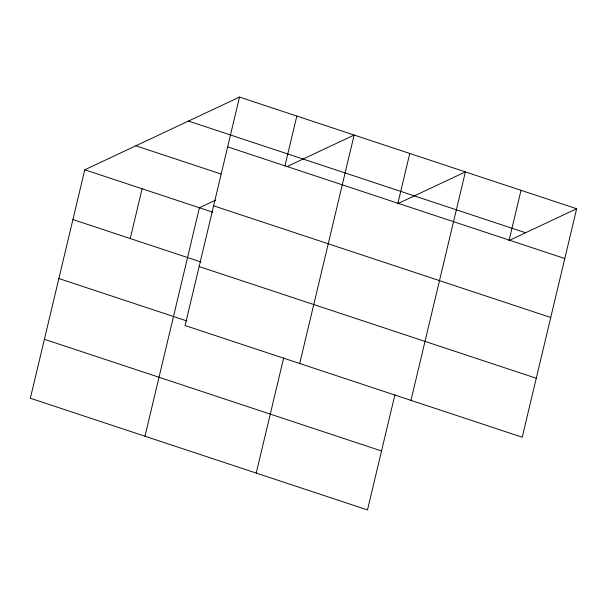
<?xml version="1.0" encoding="UTF-8"?>
<svg xmlns="http://www.w3.org/2000/svg" width="607" height="607" viewBox="0 0 607 607"><rect width="100%" height="100%" fill="white"/><g stroke="black" fill="none" stroke-linecap="round" stroke-linejoin="round"><path stroke-width="0.91" d="M239.515 97.074L185.089 325.542L522.225 437.215L576.65 208.747L239.515 97.074L84.775 169.785L30.35 398.253L367.485 509.926L394.907 394.808M130.232 238.551L142.091 188.777M144.974 436.228L199.407 207.761L215.576 200.158M284.971 165.832L296.831 116.058M256.23 473.073L283.659 357.955M299.714 363.51L354.139 135.042L287.21 166.493M397.911 203.239L409.771 153.465M410.969 400.362L465.394 171.895L397.631 203.74M509.167 240.091L521.026 190.317M508.886 240.592L576.65 208.747M188.451 121.066L525.586 232.739M227.655 146.848L564.791 258.521M135.839 145.794L220.918 173.974M213.611 205.811L550.746 317.484M84.775 169.785L212.86 212.215M72.923 219.559L201.008 261.989M199.134 266.572L536.269 378.244M58.871 278.53L186.956 320.959M44.402 339.29L381.53 450.963"/></g></svg>
